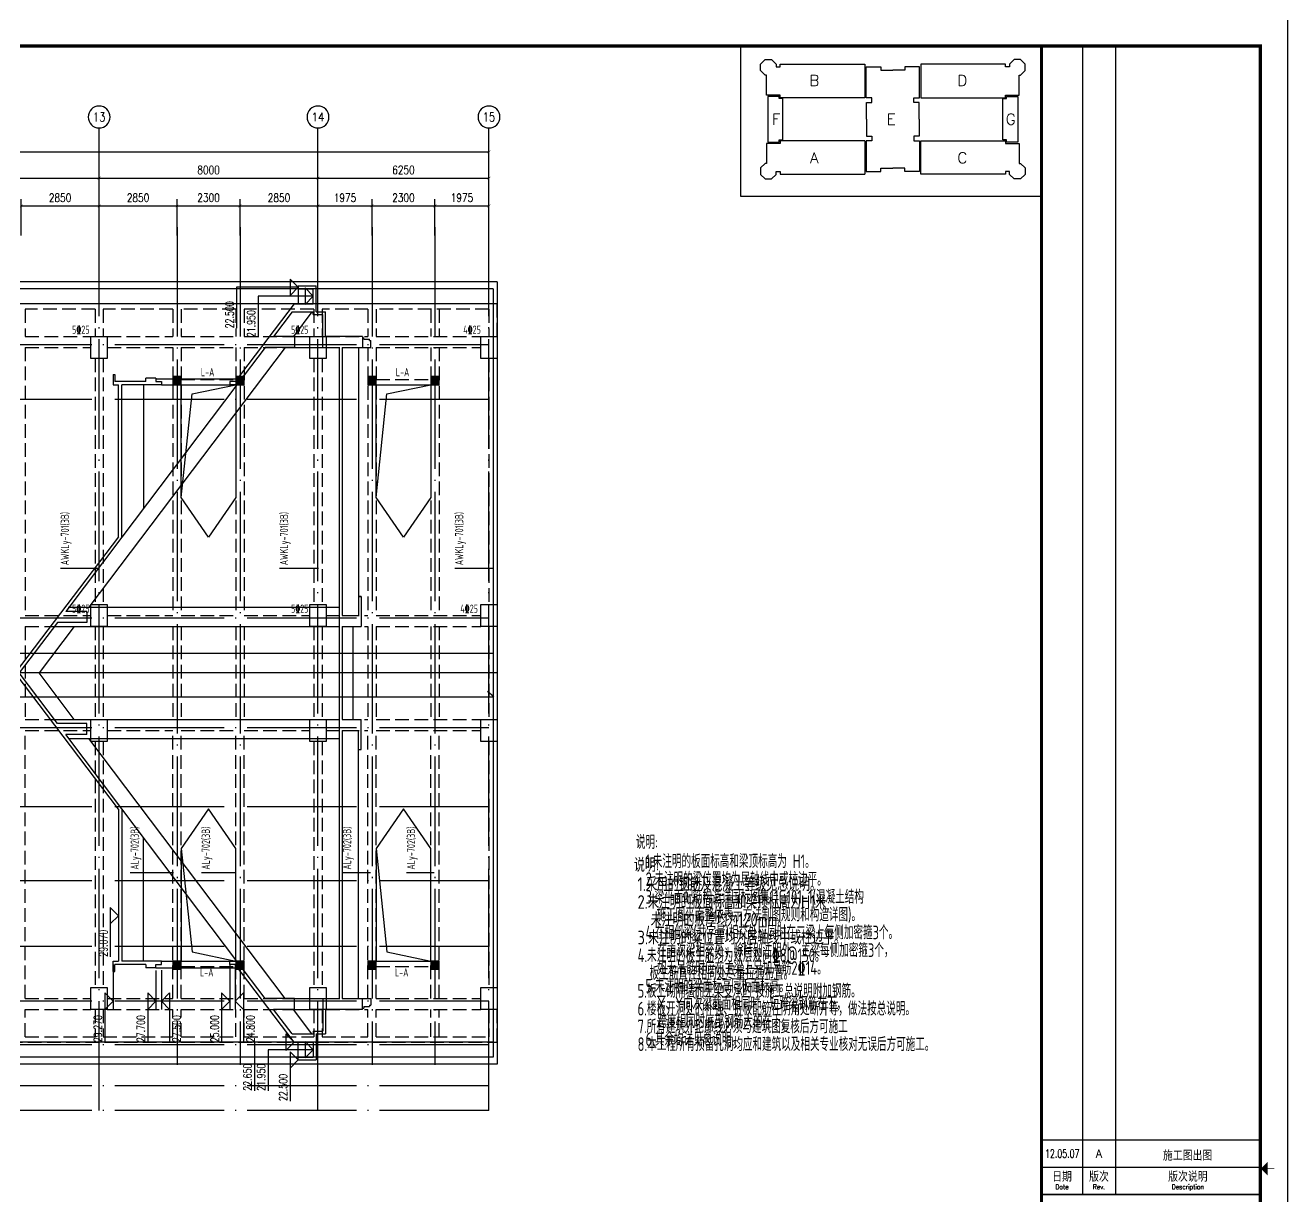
# Model space of a CAD drawing. Header units: millimetres. Extents: x 2998490 to 15040601, y 444546 to 7822218.
# Drawn here: x 14197570 to 14243717, y 7442686 to 7485518 of the extents above; entities that cross this region are included whole.
import ezdxf
from ezdxf.enums import TextEntityAlignment as Align

# ---------------------------------------------------------------- set-up
doc = ezdxf.new("R2010")
doc.units = ezdxf.units.MM
doc.header["$LTSCALE"] = 2000
doc.linetypes.add('DASH', pattern=[0.35, 0.25, -0.1])
doc.linetypes.add('DOTE', pattern=[2.42, 2, -0.2, 0.02, -0.2])
for name, color, linetype in [('3-AXIS', 3, 'Continuous'), ('3-AXIS_TEXT', 7, 'Continuous'), ('3-ban', 84, 'Continuous'), ('3-ban-rein', 1, 'Continuous'), ('3-column-DOWN', 232, 'Continuous'), ('3-dote', 43, 'DOTE'), ('3-liang-rein-X', 54, 'Continuous'), ('3-liang-R截面-X', 50, 'Continuous'), ('3-liang-R截面-Y', 70, 'Continuous'), ('3-liang-s-1', 44, 'Continuous'), ('3-liang-xu', 120, 'DASH'), ('AXIS', 3, 'Continuous'), ('AXIS_TEXT', 7, 'Continuous'), ('图框', 7, 'Continuous')]:
    doc.layers.add(name, color=color, linetype=linetype)
doc.layers.add('3-零部件', color=73, linetype='Continuous', lineweight=5)
doc.styles.add('_TCH_AXIS', font='COMPLEX', dxfattribs={"bigfont": 'GBCBIG'})
doc.styles.add('_TCH_DIM', font='SIMPLEX', dxfattribs={"bigfont": 'GBCBIG'})
doc.styles.add('COMPLEX', font='COMPLEX')
doc.styles.add('DIM_FONT', font='SIMPLEX', dxfattribs={"width": 0.8, "bigfont": 'HZTXT'})
doc.styles.add('TKZ1_tjhts.shx', font='tjromant.shx', dxfattribs={"bigfont": 'tjhts.shx'})
doc.styles.add('TKZ2_tjkts.shx', font='tjromant.shx', dxfattribs={"bigfont": 'tjkts.shx'})
doc.styles.add('TSSD_Rein', font='Tssdeng.shx', dxfattribs={"width": 0.7, "bigfont": 'hztxt.shx'})
doc.dimstyles.new('DIMN100', dxfattribs={"dimtxt": 300, "dimasz": 100, "dimexe": 250, "dimexo": 300, "dimgap": 150, "dimtad": 1, "dimdec": 0, "dimzin": 0, "dimdsep": 46, "dimtxsty": 'DIM_FONT', "dimblk": 'ARCHTICK', "dimcen": 0.09, "dimclrt": 7, "dimazin": 2, "dimtfac": 1, "dimtdec": 0, "dimtix": 1, "dimtmove": 2, "dimatfit": 3, "dimldrblk": 'ARCHTICK', "dimfxl": 0, "dimtolj": 1, "dimtzin": 0, "dimarcsym": 0})

# ---------------------------------------------------------------- blocks, each defined once
blk = doc.blocks.new('TJAD_TK_A0')
at = {"layer": '图框'}
for p, q in [((2162, -441.7), (2162, 399.3)), ((2087, 389.3), (2087, -30.7)), ((2099, 389.3), (2099, -30.7)), ((2072, -10.7), (2152, -10.7)), ((2072, -20.7), (2152, -20.7)), ((2072, -30.7), (2152, -30.7))]:
    blk.add_line(p, q, dxfattribs=at)
at = {"layer": '图框', "const_width": 1.2}
blk.add_lwpolyline([(2152, -431.7), (2152, 389.3), (998, 389.3), (998, -431.7)], close=True, dxfattribs=at)
at = {"layer": '图框'}
for points, const_width in [([(2072, 389.3), (2072, -431.7)], 1), ([(2154.61, -21.2), (2157.11, -21.2)], 0.3), ([(2072, -30.7), (2152, -30.7)], 0.6)]:
    blk.add_lwpolyline(points, dxfattribs=dict(at, const_width=const_width))
blk.add_solid([(2154.61, -23.7), (2154.61, -18.7), (2152.11, -21.2)], dxfattribs=at)
at = {"layer": '图框', "style": 'TKZ2_tjkts.shx'}
for s, p in [('日期', (2079.5, -24.16)), ('版次', (2093, -24.16)), ('版次说明', (2125.5, -24.16))]:
    blk.add_text(s, height=3.6, dxfattribs=at).set_placement(p, align=Align.MIDDLE_CENTER)
at = {"layer": '图框', "style": 'TKZ2_tjkts.shx', "width": 0.8}
for s, p in [('Date', (2079.5, -27.86)), ('Rev.', (2093, -27.86)), ('Description', (2125.5, -27.86))]:
    blk.add_text(s, height=1.8, dxfattribs=at).set_placement(p, align=Align.MIDDLE_CENTER)
blk = doc.blocks.new('_ArchTick')
at = {"color": 0, "linetype": 'ByBlock', "const_width": 0.15}
blk.add_lwpolyline([(-0.5, -0.5), (0.5, 0.5)], dxfattribs=at)
blk = doc.blocks.new('*D554')
at = {"layer": 'AXIS', "color": 0, "lineweight": -2}
for p, q in [((14192270, 7475769), (14192270, 7480177)), ((14200270, 7475769), (14200270, 7480177)), ((14192270, 7479927), (14200270, 7479927))]:
    blk.add_line(p, q, dxfattribs=at)
at = {"layer": 'Defpoints', "color": 0}
for p in [(14200270, 7479927), (14192270, 7475469), (14200270, 7475469)]:
    blk.add_point(p, dxfattribs=at)
at = {"layer": 'AXIS', "color": 0, "lineweight": -2, "xscale": 100, "yscale": 100, "zscale": 100, "rotation": 180}
blk.add_blockref('_ArchTick', (14192270, 7479927), dxfattribs=at)
at = {"layer": 'AXIS', "color": 0, "lineweight": -2, "xscale": 100, "yscale": 100, "zscale": 100}
blk.add_blockref('_ArchTick', (14200270, 7479927), dxfattribs=at)
at = {"layer": 'AXIS', "color": 7, "insert": (14196270, 7480227), "char_height": 300, "attachment_point": 5, "style": 'DIM_FONT'}
blk.add_mtext('\\A1;8000', dxfattribs=at)
blk = doc.blocks.new('*D555')
at = {"layer": 'AXIS', "color": 0, "lineweight": -2}
for p, q in [((14200270, 7475769), (14200270, 7480177)), ((14208270, 7475769), (14208270, 7480177)), ((14200270, 7479927), (14208270, 7479927))]:
    blk.add_line(p, q, dxfattribs=at)
at = {"layer": 'Defpoints', "color": 0}
for p in [(14208270, 7479927), (14200270, 7475469), (14208270, 7475469)]:
    blk.add_point(p, dxfattribs=at)
at = {"layer": 'AXIS', "color": 0, "lineweight": -2, "xscale": 100, "yscale": 100, "zscale": 100, "rotation": 180}
blk.add_blockref('_ArchTick', (14200270, 7479927), dxfattribs=at)
at = {"layer": 'AXIS', "color": 0, "lineweight": -2, "xscale": 100, "yscale": 100, "zscale": 100}
blk.add_blockref('_ArchTick', (14208270, 7479927), dxfattribs=at)
at = {"layer": 'AXIS', "color": 7, "insert": (14204270, 7480227), "char_height": 300, "attachment_point": 5, "style": 'DIM_FONT'}
blk.add_mtext('\\A1;8000', dxfattribs=at)
blk = doc.blocks.new('*D556')
at = {"layer": 'AXIS', "color": 0, "lineweight": -2}
for p, q in [((14208270, 7475769), (14208270, 7480177)), ((14214520, 7475769), (14214520, 7480177)), ((14208270, 7479927), (14214520, 7479927))]:
    blk.add_line(p, q, dxfattribs=at)
at = {"layer": 'Defpoints', "color": 0}
for p in [(14214520, 7479927), (14208270, 7475469), (14214520, 7475469)]:
    blk.add_point(p, dxfattribs=at)
at = {"layer": 'AXIS', "color": 0, "lineweight": -2, "xscale": 100, "yscale": 100, "zscale": 100, "rotation": 180}
blk.add_blockref('_ArchTick', (14208270, 7479927), dxfattribs=at)
at = {"layer": 'AXIS', "color": 0, "lineweight": -2, "xscale": 100, "yscale": 100, "zscale": 100}
blk.add_blockref('_ArchTick', (14214520, 7479927), dxfattribs=at)
at = {"layer": 'AXIS', "color": 7, "insert": (14211395, 7480227), "char_height": 300, "attachment_point": 5, "style": 'DIM_FONT'}
blk.add_mtext('\\A1;6250', dxfattribs=at)
blk = doc.blocks.new('_AXISO')
blk.add_circle((0, 0), 0.5)
at = {"layer": '3-AXIS_TEXT', "style": 'COMPLEX', "width": 1.041667}
blk.add_attdef('A', text='', height=0.56, dxfattribs=at).set_placement((-0.25, -0.28), (0.25, -0.28), align=Align.FIT)
blk = doc.blocks.new('*D557')
at = {"layer": 'AXIS', "color": 0, "lineweight": -2}
for p, q in [((14138270, 7476070), (14138270, 7481142)), ((14138270, 7480892), (14214520, 7480892)), ((14214520, 7476070), (14214520, 7481142))]:
    blk.add_line(p, q, dxfattribs=at)
at = {"layer": 'Defpoints', "color": 0}
for p in [(14214520, 7480892), (14138270, 7475770), (14214520, 7475770)]:
    blk.add_point(p, dxfattribs=at)
at = {"layer": 'AXIS', "color": 0, "lineweight": -2, "xscale": 100, "yscale": 100, "zscale": 100, "rotation": 180}
blk.add_blockref('_ArchTick', (14138270, 7480892), dxfattribs=at)
at = {"layer": 'AXIS', "color": 0, "lineweight": -2, "xscale": 100, "yscale": 100, "zscale": 100}
blk.add_blockref('_ArchTick', (14214520, 7480892), dxfattribs=at)
at = {"layer": 'AXIS', "color": 7, "insert": (14180271, 7481192), "char_height": 300, "attachment_point": 5, "style": 'DIM_FONT'}
blk.add_mtext('\\A1;76250', dxfattribs=at)
blk = doc.blocks.new('*D1213')
at = {"layer": '3-零部件', "color": 0, "lineweight": -2}
for p, q in [((14197420, 7477834), (14197420, 7479162)), ((14200270, 7477834), (14200270, 7479162)), ((14197420, 7478912), (14200270, 7478912))]:
    blk.add_line(p, q, dxfattribs=at)
at = {"layer": 'Defpoints', "color": 0}
for p in [(14200270, 7478912), (14197420, 7477534), (14200270, 7477534)]:
    blk.add_point(p, dxfattribs=at)
at = {"layer": '3-零部件', "color": 0, "lineweight": -2, "xscale": 100, "yscale": 100, "zscale": 100, "rotation": 180}
blk.add_blockref('_ArchTick', (14197420, 7478912), dxfattribs=at)
at = {"layer": '3-零部件', "color": 0, "lineweight": -2, "xscale": 100, "yscale": 100, "zscale": 100}
blk.add_blockref('_ArchTick', (14200270, 7478912), dxfattribs=at)
at = {"layer": '3-零部件', "color": 7, "insert": (14198845, 7479212), "char_height": 300, "attachment_point": 5, "style": 'DIM_FONT'}
blk.add_mtext('\\A1;2850', dxfattribs=at)
blk = doc.blocks.new('*D1214')
at = {"layer": '3-零部件', "color": 0, "lineweight": -2}
for p, q in [((14200270, 7477834), (14200270, 7479162)), ((14203120, 7477834), (14203120, 7479162)), ((14200270, 7478912), (14203120, 7478912))]:
    blk.add_line(p, q, dxfattribs=at)
at = {"layer": 'Defpoints', "color": 0}
for p in [(14203120, 7478912), (14200270, 7477534), (14203120, 7477534)]:
    blk.add_point(p, dxfattribs=at)
at = {"layer": '3-零部件', "color": 0, "lineweight": -2, "xscale": 100, "yscale": 100, "zscale": 100, "rotation": 180}
blk.add_blockref('_ArchTick', (14200270, 7478912), dxfattribs=at)
at = {"layer": '3-零部件', "color": 0, "lineweight": -2, "xscale": 100, "yscale": 100, "zscale": 100}
blk.add_blockref('_ArchTick', (14203120, 7478912), dxfattribs=at)
at = {"layer": '3-零部件', "color": 7, "insert": (14201695, 7479212), "char_height": 300, "attachment_point": 5, "style": 'DIM_FONT'}
blk.add_mtext('\\A1;2850', dxfattribs=at)
blk = doc.blocks.new('*D1215')
at = {"layer": '3-零部件', "color": 0, "lineweight": -2}
for p, q in [((14203120, 7477834), (14203120, 7479162)), ((14205420, 7477834), (14205420, 7479162)), ((14203120, 7478912), (14205420, 7478912))]:
    blk.add_line(p, q, dxfattribs=at)
at = {"layer": 'Defpoints', "color": 0}
for p in [(14205420, 7478912), (14203120, 7477534), (14205420, 7477534)]:
    blk.add_point(p, dxfattribs=at)
at = {"layer": '3-零部件', "color": 0, "lineweight": -2, "xscale": 100, "yscale": 100, "zscale": 100, "rotation": 180}
blk.add_blockref('_ArchTick', (14203120, 7478912), dxfattribs=at)
at = {"layer": '3-零部件', "color": 0, "lineweight": -2, "xscale": 100, "yscale": 100, "zscale": 100}
blk.add_blockref('_ArchTick', (14205420, 7478912), dxfattribs=at)
at = {"layer": '3-零部件', "color": 7, "insert": (14204270, 7479212), "char_height": 300, "attachment_point": 5, "style": 'DIM_FONT'}
blk.add_mtext('\\A1;2300', dxfattribs=at)
blk = doc.blocks.new('*D1216')
at = {"layer": '3-零部件', "color": 0, "lineweight": -2}
for p, q in [((14205420, 7477834), (14205420, 7479162)), ((14208270, 7477834), (14208270, 7479162)), ((14205420, 7478912), (14208270, 7478912))]:
    blk.add_line(p, q, dxfattribs=at)
at = {"layer": 'Defpoints', "color": 0}
for p in [(14208270, 7478912), (14205420, 7477534), (14208270, 7477534)]:
    blk.add_point(p, dxfattribs=at)
at = {"layer": '3-零部件', "color": 0, "lineweight": -2, "xscale": 100, "yscale": 100, "zscale": 100, "rotation": 180}
blk.add_blockref('_ArchTick', (14205420, 7478912), dxfattribs=at)
at = {"layer": '3-零部件', "color": 0, "lineweight": -2, "xscale": 100, "yscale": 100, "zscale": 100}
blk.add_blockref('_ArchTick', (14208270, 7478912), dxfattribs=at)
at = {"layer": '3-零部件', "color": 7, "insert": (14206845, 7479212), "char_height": 300, "attachment_point": 5, "style": 'DIM_FONT'}
blk.add_mtext('\\A1;2850', dxfattribs=at)
blk = doc.blocks.new('*D1217')
at = {"layer": '3-零部件', "color": 0, "lineweight": -2}
for p, q in [((14208270, 7477834), (14208270, 7479162)), ((14210245, 7477834), (14210245, 7479162)), ((14208270, 7478912), (14210245, 7478912))]:
    blk.add_line(p, q, dxfattribs=at)
at = {"layer": 'Defpoints', "color": 0}
for p in [(14210245, 7478912), (14208270, 7477534), (14210245, 7477534)]:
    blk.add_point(p, dxfattribs=at)
at = {"layer": '3-零部件', "color": 0, "lineweight": -2, "xscale": 100, "yscale": 100, "zscale": 100, "rotation": 180}
blk.add_blockref('_ArchTick', (14208270, 7478912), dxfattribs=at)
at = {"layer": '3-零部件', "color": 0, "lineweight": -2, "xscale": 100, "yscale": 100, "zscale": 100}
blk.add_blockref('_ArchTick', (14210245, 7478912), dxfattribs=at)
at = {"layer": '3-零部件', "color": 7, "insert": (14209258, 7479212), "char_height": 300, "attachment_point": 5, "style": 'DIM_FONT'}
blk.add_mtext('\\A1;1975', dxfattribs=at)
blk = doc.blocks.new('*D1218')
at = {"layer": '3-零部件', "color": 0, "lineweight": -2}
for p, q in [((14210245, 7477834), (14210245, 7479162)), ((14212545, 7477834), (14212545, 7479162)), ((14210245, 7478912), (14212545, 7478912))]:
    blk.add_line(p, q, dxfattribs=at)
at = {"layer": 'Defpoints', "color": 0}
for p in [(14212545, 7478912), (14210245, 7477534), (14212545, 7477534)]:
    blk.add_point(p, dxfattribs=at)
at = {"layer": '3-零部件', "color": 0, "lineweight": -2, "xscale": 100, "yscale": 100, "zscale": 100, "rotation": 180}
blk.add_blockref('_ArchTick', (14210245, 7478912), dxfattribs=at)
at = {"layer": '3-零部件', "color": 0, "lineweight": -2, "xscale": 100, "yscale": 100, "zscale": 100}
blk.add_blockref('_ArchTick', (14212545, 7478912), dxfattribs=at)
at = {"layer": '3-零部件', "color": 7, "insert": (14211395, 7479212), "char_height": 300, "attachment_point": 5, "style": 'DIM_FONT'}
blk.add_mtext('\\A1;2300', dxfattribs=at)
blk = doc.blocks.new('*D1219')
at = {"layer": '3-零部件', "color": 0, "lineweight": -2}
for p, q in [((14212545, 7477834), (14212545, 7479162)), ((14214520, 7477834), (14214520, 7479162)), ((14212545, 7478912), (14214520, 7478912))]:
    blk.add_line(p, q, dxfattribs=at)
at = {"layer": 'Defpoints', "color": 0}
for p in [(14214520, 7478912), (14212545, 7477534), (14214520, 7477534)]:
    blk.add_point(p, dxfattribs=at)
at = {"layer": '3-零部件', "color": 0, "lineweight": -2, "xscale": 100, "yscale": 100, "zscale": 100, "rotation": 180}
blk.add_blockref('_ArchTick', (14212545, 7478912), dxfattribs=at)
at = {"layer": '3-零部件', "color": 0, "lineweight": -2, "xscale": 100, "yscale": 100, "zscale": 100}
blk.add_blockref('_ArchTick', (14214520, 7478912), dxfattribs=at)
at = {"layer": '3-零部件', "color": 7, "insert": (14213533, 7479212), "char_height": 300, "attachment_point": 5, "style": 'DIM_FONT'}
blk.add_mtext('\\A1;1975', dxfattribs=at)
blk = doc.blocks.new('wp')
at = {"layer": '3-ban', "color": 2}
for p, q in [((14067661, 7456362), (14072636, 7460141)), ((14077611, 7456362), (14072636, 7460141)), ((14070786, 7458593), (14072636, 7459990)), ((14074486, 7458593), (14072636, 7459990)), ((14067674, 7456242), (14070386, 7458290)), ((14070386, 7457515), (14070386, 7458290)), ((14070786, 7457515), (14070786, 7458593)), ((14074486, 7457515), (14074486, 7458593)), ((14074886, 7457515), (14074886, 7458290)), ((14077597, 7456242), (14074886, 7458290)), ((14070386, 7457515), (14070786, 7457515)), ((14074886, 7457515), (14074486, 7457515)), ((14061722, 7456562), (14061722, 7456499)), ((14061722, 7456562), (14062102, 7456562)), ((14061722, 7456499), (14061982, 7456499)), ((14061982, 7455366), (14061982, 7456499)), ((14062102, 7456562), (14062102, 7456362)), ((14083169, 7456562), (14083169, 7456362)), ((14083549, 7456562), (14083169, 7456562)), ((14083549, 7456499), (14083289, 7456499)), ((14083289, 7455366), (14083289, 7456499)), ((14083549, 7456562), (14083549, 7456499)), ((14067661, 7456362), (14062102, 7456362)), ((14062102, 7454791), (14062102, 7456242)), ((14067674, 7456242), (14062102, 7456242)), ((14077597, 7456242), (14083169, 7456242)), ((14077611, 7456362), (14083169, 7456362)), ((14083169, 7454791), (14083169, 7456242)), ((14061982, 7455366), (14061852, 7455366)), ((14061852, 7454991), (14061852, 7455366)), ((14083289, 7455366), (14083419, 7455366)), ((14083419, 7454991), (14083419, 7455366)), ((14061852, 7454991), (14061982, 7454991)), ((14061982, 7454991), (14061982, 7454791)), ((14061982, 7454791), (14062102, 7454791)), ((14083289, 7454791), (14083169, 7454791)), ((14083289, 7454991), (14083289, 7454791)), ((14083419, 7454991), (14083289, 7454991)), ((14061982, 7452091), (14061982, 7452291)), ((14061982, 7452291), (14062102, 7452291)), ((14062102, 7452032), (14062102, 7452291)), ((14083169, 7452032), (14083169, 7452291)), ((14083289, 7452291), (14083169, 7452291)), ((14083289, 7452091), (14083289, 7452291)), ((14059136, 7449941), (14061982, 7452091)), ((14060736, 7450999), (14062102, 7452032)), ((14084536, 7450999), (14083169, 7452032)), ((14086136, 7449941), (14083289, 7452091)), ((14060736, 7449922), (14060736, 7450999)), ((14084536, 7449922), (14084536, 7450999)), ((14084536, 7449922), (14084536, 7450999)), ((14059436, 7450017), (14060336, 7450697)), ((14060336, 7449922), (14060336, 7450697)), ((14084936, 7449922), (14084936, 7450697)), ((14085836, 7450017), (14084936, 7450697)), ((14059136, 7449941), (14059136, 7449241)), ((14059436, 7450017), (14059436, 7449241)), ((14085836, 7450017), (14085836, 7449241)), ((14086136, 7449941), (14086136, 7449241)), ((14058486, 7449791), (14058486, 7449141)), ((14058486, 7449791), (14058586, 7449791)), ((14058586, 7449791), (14058586, 7449241)), ((14060336, 7449922), (14060736, 7449922)), ((14084936, 7449922), (14084536, 7449922)), ((14086686, 7449791), (14086686, 7449241)), ((14086786, 7449791), (14086686, 7449791)), ((14086786, 7449791), (14086786, 7449141)), ((14059436, 7449141), (14058486, 7449141)), ((14059136, 7449241), (14058586, 7449241)), ((14059536, 7449241), (14059436, 7449241)), ((14059436, 7449141), (14059436, 7448791)), ((14059536, 7449241), (14059536, 7448891)), ((14085736, 7449241), (14085836, 7449241)), ((14085736, 7449241), (14085736, 7448891)), ((14085836, 7449141), (14086786, 7449141)), ((14085836, 7449141), (14085836, 7448791)), ((14086136, 7449241), (14086686, 7449241)), ((14060336, 7448791), (14059436, 7448791)), ((14060736, 7448891), (14059536, 7448891)), ((14060336, 7447441), (14060336, 7448791)), ((14060736, 7448891), (14060736, 7448291)), ((14084536, 7448891), (14085736, 7448891)), ((14084536, 7448891), (14084536, 7448291)), ((14084936, 7447441), (14084936, 7448791)), ((14084936, 7448791), (14085836, 7448791)), ((14076986, 7448291), (14060736, 7448291)), ((14060736, 7448191), (14060736, 7447141)), ((14070536, 7448191), (14060736, 7448191)), ((14070536, 7448191), (14070536, 7447591)), ((14070936, 7448191), (14070936, 7447491)), ((14074336, 7448191), (14070936, 7448191)), ((14074336, 7448191), (14074336, 7447491)), ((14084536, 7448191), (14074736, 7448191)), ((14074736, 7448191), (14074736, 7447591)), ((14084536, 7448291), (14076986, 7448291)), ((14084536, 7448191), (14084536, 7447141)), ((14060336, 7447441), (14060386, 7447441)), ((14060386, 7447441), (14060386, 7447391)), ((14060436, 7447391), (14060386, 7447391)), ((14060436, 7447391), (14060436, 7447191)), ((14060486, 7447191), (14060436, 7447191)), ((14060486, 7447191), (14060486, 7447141)), ((14069836, 7447591), (14070536, 7447591)), ((14069836, 7447591), (14069836, 7447491)), ((14069836, 7447591), (14069836, 7447491)), ((14069836, 7447491), (14070936, 7447491)), ((14075436, 7447491), (14074336, 7447491)), ((14075436, 7447591), (14074736, 7447591)), ((14075436, 7447591), (14075436, 7447491)), ((14075436, 7447491), (14075436, 7447591)), ((14084786, 7447191), (14084836, 7447191)), ((14084786, 7447191), (14084786, 7447141)), ((14084836, 7447391), (14084886, 7447391)), ((14084836, 7447391), (14084836, 7447191)), ((14084886, 7447441), (14084886, 7447391)), ((14084936, 7447441), (14084886, 7447441)), ((14060736, 7447141), (14060486, 7447141)), ((14084536, 7447141), (14084786, 7447141))]:
    blk.add_line(p, q, dxfattribs=at)
at = {"layer": '3-ban'}
for p, q in [((14071214, 7460441), (14069414, 7460441)), ((14070914, 7460141), (14070614, 7460441)), ((14072636, 7460141), (14070614, 7460141)), ((14070914, 7460141), (14071214, 7460441)), ((14070936, 7457979), (14072636, 7459263)), ((14074336, 7457979), (14072636, 7459263)), ((14074336, 7458731), (14074336, 7448291)), ((14070936, 7458706), (14070936, 7448291)), ((14070236, 7458177), (14070236, 7448291)), ((14075036, 7458202), (14075036, 7448291)), ((14060736, 7450272), (14070236, 7457450)), ((14084536, 7450272), (14075036, 7457450)), ((14060936, 7456862), (14059136, 7456862)), ((14060636, 7456562), (14060336, 7456862)), ((14060636, 7456562), (14060936, 7456862)), ((14061982, 7456562), (14060336, 7456562)), ((14064059, 7456662), (14062259, 7456662)), ((14063759, 7456362), (14063459, 7456662)), ((14063759, 7456362), (14064059, 7456662)), ((14062102, 7452032), (14067674, 7456242)), ((14065106, 7456362), (14063459, 7456362)), ((14083169, 7452032), (14077597, 7456242)), ((14060936, 7455291), (14059136, 7455291)), ((14060636, 7454991), (14060336, 7455291)), ((14060636, 7454991), (14060936, 7455291)), ((14062102, 7455444), (14066619, 7455444)), ((14083169, 7455444), (14078653, 7455444)), ((14061752, 7454991), (14060336, 7454991)), ((14060636, 7454791), (14060336, 7454491)), ((14061768, 7454791), (14060336, 7454791)), ((14060636, 7454791), (14060936, 7454491)), ((14061852, 7454991), (14061852, 7451993)), ((14062102, 7454791), (14062102, 7452291)), ((14083169, 7454791), (14083169, 7452291)), ((14083389, 7454991), (14083389, 7452016)), ((14060936, 7454491), (14059136, 7454491)), ((14060936, 7452591), (14059136, 7452591)), ((14060636, 7452291), (14060336, 7452591)), ((14061982, 7452291), (14060336, 7452291)), ((14060636, 7452291), (14060936, 7452591)), ((14060936, 7451791), (14059136, 7451791)), ((14060636, 7452091), (14060336, 7451791)), ((14061982, 7452091), (14060336, 7452091)), ((14060636, 7452091), (14060936, 7451791)), ((14086736, 7452045), (14085236, 7452045)), ((14086736, 7449791), (14086736, 7452045)), ((14059136, 7451389), (14057361, 7451389)), ((14059136, 7449941), (14059136, 7451389)), ((14058861, 7450895), (14057361, 7450895)), ((14058861, 7449241), (14058861, 7450895)), ((14086411, 7451256), (14084911, 7451256)), ((14086411, 7449241), (14086411, 7451256)), ((14058786, 7450091), (14056986, 7450091)), ((14058486, 7449791), (14058186, 7450091)), ((14058486, 7449791), (14058786, 7450091)), ((14059136, 7449941), (14058836, 7450241)), ((14059436, 7450241), (14058836, 7450241)), ((14059136, 7449941), (14059436, 7450241)), ((14059436, 7449290), (14060336, 7449970)), ((14085836, 7449290), (14084936, 7449970)), ((14086736, 7449791), (14086436, 7450091)), ((14087036, 7450091), (14086436, 7450091)), ((14086736, 7449791), (14087036, 7450091)), ((14058861, 7449241), (14058561, 7449541)), ((14059161, 7449541), (14058561, 7449541)), ((14058586, 7449791), (14059136, 7449791)), ((14058861, 7449241), (14059161, 7449541)), ((14060336, 7449922), (14060336, 7448891)), ((14060736, 7449922), (14060736, 7448891)), ((14084536, 7449922), (14084536, 7448891)), ((14084936, 7449922), (14084936, 7448891)), ((14086411, 7449241), (14086111, 7449541)), ((14086711, 7449541), (14086111, 7449541)), ((14086686, 7449791), (14086136, 7449791)), ((14086686, 7449791), (14086136, 7449791)), ((14086411, 7449241), (14086711, 7449541)), ((14074336, 7447791), (14070936, 7447791)), ((14060386, 7447441), (14060736, 7447441)), ((14060736, 7447591), (14069836, 7447591)), ((14084536, 7447591), (14075436, 7447591)), ((14084886, 7447441), (14084536, 7447441))]:
    blk.add_line(p, q, dxfattribs=at)
at = {"layer": '3-ban', "style": '_TCH_DIM', "width": 0.705882}
for s, p in [('32.850', (14069414, 7460546)), ('29.270', (14059136, 7456967)), ('29.070', (14062259, 7456767)), ('27.700', (14059136, 7455396)), ('27.500', (14059136, 7454089)), ('25.000', (14059136, 7452696)), ('22.500', (14085236, 7452150)), ('22.650', (14057361, 7451494)), ('24.800', (14059136, 7451389)), ('21.950', (14084911, 7451361)), ('21.950', (14057361, 7451000)), ('22.500', (14056986, 7450196))]:
    blk.add_text(s, height=297.5, dxfattribs=at).set_placement(p)

msp = doc.modelspace()

# ---------------------------------------------------------------- hatches: boundary and pattern name
at = {"layer": '3-ban'}
for points in [[(14202970.3, 7472370.4), (14203270.3, 7472370.4), (14203270.3, 7472670.4), (14202970.3, 7472670.4)], [(14205270.3, 7472370.4), (14205570.3, 7472370.4), (14205570.3, 7472670.4), (14205270.3, 7472670.4)], [(14210095.3, 7472370.4), (14210395.3, 7472370.4), (14210395.3, 7472670.4), (14210095.3, 7472670.4)], [(14212395.3, 7472370.4), (14212695.3, 7472370.4), (14212695.3, 7472670.4), (14212395.3, 7472670.4)], [(14202970.3, 7451003), (14203270.3, 7451003), (14203270.3, 7451303), (14202970.3, 7451303)], [(14205270.3, 7451003), (14205570.3, 7451003), (14205570.3, 7451303), (14205270.3, 7451303)], [(14210095.3, 7451003), (14210395.3, 7451003), (14210395.3, 7451303), (14210095.3, 7451303)], [(14212395.3, 7451003), (14212695.3, 7451003), (14212695.3, 7451303), (14212395.3, 7451303)]]:
    msp.add_hatch(color=8, dxfattribs=at).paths.add_polyline_path(points)

# ---------------------------------------------------------------- linework, layer by layer
at = {"layer": '3-AXIS', "color": 15, "linetype": 'DOTE'}
for p, q in [((14200270.3, 7445836.7), (14200270.3, 7475768.9)), ((14208270.3, 7445836.7), (14208270.3, 7475768.9)), ((14214520.3, 7445836.7), (14214520.3, 7475768.9)), ((14214520.3, 7473836.7), (14134833, 7473836.7)), ((14214520.3, 7471836.7), (14134833, 7471836.7)), ((14214520.3, 7463836.7), (14134833, 7463836.7)), ((14214520.3, 7459836.7), (14134833, 7459836.7)), ((14214520.3, 7456936.7), (14134833, 7456936.7)), ((14214520.3, 7454236.7), (14134833, 7454236.7)), ((14214520.3, 7451836.7), (14134833, 7451836.7)), ((14214520.3, 7449836.7), (14134833, 7449836.7)), ((14214520.3, 7448236.7), (14134833, 7448236.7)), ((14214520.3, 7446736.7), (14134833, 7446736.7)), ((14214520.3, 7445836.7), (14134833, 7445836.7))]:
    msp.add_line(p, q, dxfattribs=at)
at = {"layer": '3-ban'}
for points in [[(14202970.3, 7472370.4), (14203270.3, 7472370.4), (14203270.3, 7472670.4), (14202970.3, 7472670.4)], [(14205270.3, 7472370.4), (14205570.3, 7472370.4), (14205570.3, 7472670.4), (14205270.3, 7472670.4)], [(14210095.3, 7472370.4), (14210395.3, 7472370.4), (14210395.3, 7472670.4), (14210095.3, 7472670.4)], [(14212395.3, 7472370.4), (14212695.3, 7472370.4), (14212695.3, 7472670.4), (14212395.3, 7472670.4)], [(14202970.3, 7451003), (14203270.3, 7451003), (14203270.3, 7451303), (14202970.3, 7451303)], [(14205270.3, 7451003), (14205570.3, 7451003), (14205570.3, 7451303), (14205270.3, 7451303)], [(14210095.3, 7451003), (14210395.3, 7451003), (14210395.3, 7451303), (14210095.3, 7451303)], [(14212395.3, 7451003), (14212695.3, 7451003), (14212695.3, 7451303), (14212395.3, 7451303)]]:
    msp.add_lwpolyline(points, close=True, dxfattribs=at)
at = {"layer": '3-ban-rein', "elevation": 5065}
for points in [[(14150144.5, 7462217.8), (14150144.5, 7462555.7), (14214667.6, 7462555.7), (14214667.6, 7462209.7)], [(14150381.3, 7461154.8), (14150107.7, 7460961.4), (14214698.5, 7460961.4), (14214469.1, 7461164.5)]]:
    msp.add_lwpolyline(points, dxfattribs=at)
at = {"layer": '3-column-DOWN'}
for points in [[(14199970.3, 7474136.7), (14200570.3, 7474136.7), (14200570.3, 7473336.7), (14199970.3, 7473336.7)], [(14199970.3, 7474136.7), (14200570.3, 7474136.7), (14200570.3, 7473336.7), (14199970.3, 7473336.7)], [(14207970.3, 7474136.7), (14208570.3, 7474136.7), (14208570.3, 7473336.7), (14207970.3, 7473336.7)], [(14207970.3, 7474136.7), (14208570.3, 7474136.7), (14208570.3, 7473336.7), (14207970.3, 7473336.7)], [(14214220.3, 7474136.7), (14214820.3, 7474136.7), (14214820.3, 7473336.7), (14214220.3, 7473336.7)], [(14214220.3, 7474136.7), (14214820.3, 7474136.7), (14214820.3, 7473336.7), (14214220.3, 7473336.7)], [(14199970.3, 7464336.7), (14200570.3, 7464336.7), (14200570.3, 7463536.7), (14199970.3, 7463536.7)], [(14199970.3, 7464336.7), (14200570.3, 7464336.7), (14200570.3, 7463536.7), (14199970.3, 7463536.7)], [(14207970.3, 7464336.7), (14208570.3, 7464336.7), (14208570.3, 7463536.7), (14207970.3, 7463536.7)], [(14207970.3, 7464336.7), (14208570.3, 7464336.7), (14208570.3, 7463536.7), (14207970.3, 7463536.7)], [(14214220.3, 7464336.7), (14214820.3, 7464336.7), (14214820.3, 7463536.7), (14214220.3, 7463536.7)], [(14214220.3, 7464336.7), (14214820.3, 7464336.7), (14214820.3, 7463536.7), (14214220.3, 7463536.7)], [(14199970.3, 7460136.7), (14200570.3, 7460136.7), (14200570.3, 7459336.7), (14199970.3, 7459336.7)], [(14199970.3, 7460136.7), (14200570.3, 7460136.7), (14200570.3, 7459336.7), (14199970.3, 7459336.7)], [(14207970.3, 7460136.7), (14208570.3, 7460136.7), (14208570.3, 7459336.7), (14207970.3, 7459336.7)], [(14207970.3, 7460136.7), (14208570.3, 7460136.7), (14208570.3, 7459336.7), (14207970.3, 7459336.7)], [(14214220.3, 7460136.7), (14214820.3, 7460136.7), (14214820.3, 7459336.7), (14214220.3, 7459336.7)], [(14214220.3, 7460136.7), (14214820.3, 7460136.7), (14214820.3, 7459336.7), (14214220.3, 7459336.7)], [(14199970.3, 7450336.7), (14200570.3, 7450336.7), (14200570.3, 7449536.7), (14199970.3, 7449536.7)], [(14199970.3, 7450336.7), (14200570.3, 7450336.7), (14200570.3, 7449536.7), (14199970.3, 7449536.7)], [(14207970.3, 7450336.7), (14208570.3, 7450336.7), (14208570.3, 7449536.7), (14207970.3, 7449536.7)], [(14207970.3, 7450336.7), (14208570.3, 7450336.7), (14208570.3, 7449536.7), (14207970.3, 7449536.7)], [(14214220.3, 7450336.7), (14214820.3, 7450336.7), (14214820.3, 7449536.7), (14214220.3, 7449536.7)], [(14214220.3, 7450336.7), (14214820.3, 7450336.7), (14214820.3, 7449536.7), (14214220.3, 7449536.7)]]:
    msp.add_lwpolyline(points, close=True, dxfattribs=at)
at = {"layer": '3-dote'}
for p, q in [((14203120.3, 7478138.7), (14203120.3, 7447511.5)), ((14205420.3, 7478138.7), (14205420.3, 7447511.5)), ((14210245.3, 7478138.7), (14210245.3, 7447511.5)), ((14212545.3, 7478138.7), (14212545.3, 7447511.5))]:
    msp.add_line(p, q, dxfattribs=at)
at = {"layer": '3-liang-R截面-Y'}
for p, q in [((14198859.6, 7465670.5), (14200284.7, 7465670.5)), ((14206867.2, 7465670.5), (14208292.3, 7465670.5)), ((14213270.4, 7465670.5), (14214695.4, 7465670.5)), ((14201409.8, 7454542.3), (14202984.8, 7454542.3)), ((14204009.8, 7454542.3), (14205284.8, 7454542.3)), ((14209174.6, 7454542.3), (14210183.8, 7454542.3)), ((14211508.5, 7454542.3), (14212517.7, 7454542.3))]:
    msp.add_line(p, q, dxfattribs=at)
at = {"layer": '3-liang-s-1'}
for p, q in [((14214820.3, 7476136.7), (14150070.3, 7476136.7)), ((14214670.3, 7475886.7), (14150220.3, 7475886.7)), ((14214670.3, 7475886.7), (14214670.3, 7447786.7)), ((14214820.3, 7476136.7), (14214820.3, 7447536.7)), ((14214670.3, 7475336.7), (14150770.3, 7475336.7)), ((14214820.3, 7461836.7), (14159770.3, 7461836.7)), ((14214670.3, 7448336.7), (14150770.3, 7448336.7)), ((14214670.3, 7447786.7), (14150220.3, 7447786.7)), ((14214820.3, 7447536.7), (14149970.3, 7447536.7))]:
    msp.add_line(p, q, dxfattribs=at)
at = {"layer": '3-liang-s-1', "ltscale": 3}
for points in [[(14204270.3, 7466798.2), (14203270.3, 7468249.4), (14203270.3, 7472370.4), (14205270.3, 7472370.4), (14205270.3, 7468249.4)], [(14211395.3, 7466798.2), (14210395.3, 7468249.4), (14210395.3, 7472370.4), (14212395.3, 7472370.4), (14212395.3, 7468249.4)], [(14204270.3, 7456875.2), (14203270.3, 7455423.9), (14203270.3, 7451303), (14205270.3, 7451303), (14205270.3, 7455423.9)], [(14211395.3, 7456875.2), (14210395.3, 7455423.9), (14210395.3, 7451303), (14212395.3, 7451303), (14212395.3, 7455423.9)]]:
    msp.add_lwpolyline(points, close=True, dxfattribs=at)
at = {"layer": '3-liang-s-1'}
for points in [[(14203270.3, 7468249.4), (14203666.7, 7472036.4), (14205270.3, 7472370.4)], [(14210395.3, 7468249.4), (14210791.7, 7472036.4), (14212395.3, 7472370.4)], [(14203270.3, 7455423.9), (14203666.7, 7451637), (14205270.3, 7451303)], [(14210395.3, 7455423.9), (14210791.7, 7451637), (14212395.3, 7451303)]]:
    msp.add_lwpolyline(points, dxfattribs=at)
at = {"layer": '3-liang-xu'}
for p, q in [((14214820.3, 7475336.7), (14150770.3, 7475336.7)), ((14214820.3, 7474136.7), (14214820.3, 7475336.7)), ((14197570.3, 7475136.7), (14197570.3, 7474136.7)), ((14200120.3, 7475136.7), (14197570.3, 7475136.7)), ((14200120.3, 7475136.7), (14200120.3, 7474136.7)), ((14200420.3, 7475136.7), (14200420.3, 7474136.7)), ((14202970.3, 7475136.7), (14200420.3, 7475136.7)), ((14202970.3, 7475136.7), (14202970.3, 7474136.7)), ((14203270.3, 7475136.7), (14203270.3, 7474136.7)), ((14205270.3, 7475136.7), (14203270.3, 7475136.7)), ((14205270.3, 7475136.7), (14205270.3, 7474136.7)), ((14205570.3, 7475136.7), (14205570.3, 7474136.7)), ((14208120.3, 7475136.7), (14205570.3, 7475136.7)), ((14208120.3, 7475136.7), (14208120.3, 7474136.7)), ((14208420.3, 7475136.7), (14208420.3, 7474136.7)), ((14210095.3, 7475136.7), (14208420.3, 7475136.7)), ((14210095.3, 7475136.7), (14210095.3, 7474136.7)), ((14210395.3, 7475136.7), (14210395.3, 7474136.7)), ((14214520.3, 7475136.7), (14210395.3, 7475136.7)), ((14212395.3, 7475136.7), (14212395.3, 7474136.7)), ((14212695.3, 7475136.7), (14212695.3, 7474136.7)), ((14214520.3, 7475136.7), (14214520.3, 7474136.7)), ((14197570.3, 7474136.7), (14199970.3, 7474136.7)), ((14200570.3, 7474136.7), (14202970.3, 7474136.7)), ((14203270.3, 7474136.7), (14205270.3, 7474136.7)), ((14205570.3, 7474136.7), (14207970.3, 7474136.7)), ((14208570.3, 7474136.7), (14210095.3, 7474136.7)), ((14210395.3, 7474136.7), (14214220.3, 7474136.7)), ((14197570.3, 7473736.7), (14199970.3, 7473736.7)), ((14197570.3, 7473736.7), (14197570.3, 7463936.7)), ((14200570.3, 7473736.7), (14202970.3, 7473736.7)), ((14202970.3, 7473736.7), (14202970.3, 7463936.7)), ((14203270.3, 7473736.7), (14205270.3, 7473736.7)), ((14203270.3, 7473736.7), (14203270.3, 7463936.7)), ((14205270.3, 7473736.7), (14205270.3, 7463936.7)), ((14205570.3, 7473736.7), (14207970.3, 7473736.7)), ((14205570.3, 7473736.7), (14205570.3, 7463936.7)), ((14208570.3, 7473736.7), (14210095.3, 7473736.7)), ((14210095.3, 7473736.7), (14210095.3, 7463936.7)), ((14210395.3, 7473736.7), (14214220.3, 7473736.7)), ((14210395.3, 7473736.7), (14210395.3, 7463936.7)), ((14212395.3, 7473736.7), (14212395.3, 7463936.7)), ((14212695.3, 7473736.7), (14212695.3, 7463936.7)), ((14200120.3, 7473336.7), (14200120.3, 7464336.7)), ((14200420.3, 7473336.7), (14200420.3, 7464336.7)), ((14208120.3, 7473336.7), (14208120.3, 7464336.7)), ((14208420.3, 7473336.7), (14208420.3, 7464336.7)), ((14214520.3, 7473336.7), (14214520.3, 7464336.7)), ((14214820.3, 7473336.7), (14214820.3, 7464336.7)), ((14203270.3, 7472570.4), (14205270.3, 7472570.4)), ((14210395.3, 7472570.4), (14212395.3, 7472570.4)), ((14203270.3, 7472370.4), (14205270.3, 7472370.4)), ((14210395.3, 7472370.4), (14212395.3, 7472370.4)), ((14197570.3, 7463936.7), (14199970.3, 7463936.7)), ((14200570.3, 7463936.7), (14202970.3, 7463936.7)), ((14203270.3, 7463936.7), (14205270.3, 7463936.7)), ((14205570.3, 7463936.7), (14207970.3, 7463936.7)), ((14208570.3, 7463936.7), (14210095.3, 7463936.7)), ((14210395.3, 7463936.7), (14214220.3, 7463936.7)), ((14197570.3, 7463536.7), (14197570.3, 7460136.7)), ((14197570.3, 7463536.7), (14199970.3, 7463536.7)), ((14200120.3, 7463536.7), (14200120.3, 7460136.7)), ((14200420.3, 7463536.7), (14200420.3, 7460136.7)), ((14200570.3, 7463536.7), (14202970.3, 7463536.7)), ((14202970.3, 7463536.7), (14202970.3, 7460136.7)), ((14203270.3, 7463536.7), (14203270.3, 7460136.7)), ((14203270.3, 7463536.7), (14205270.3, 7463536.7)), ((14205270.3, 7463536.7), (14205270.3, 7460136.7)), ((14205570.3, 7463536.7), (14207970.3, 7463536.7)), ((14205570.3, 7463536.7), (14205570.3, 7460136.7)), ((14208120.3, 7463536.7), (14208120.3, 7460136.7)), ((14208420.3, 7463536.7), (14208420.3, 7460136.7)), ((14208570.3, 7463536.7), (14210095.3, 7463536.7)), ((14210095.3, 7463536.7), (14210095.3, 7460136.7)), ((14210395.3, 7463536.7), (14214220.3, 7463536.7)), ((14210395.3, 7463536.7), (14210395.3, 7460136.7)), ((14212395.3, 7463536.7), (14212395.3, 7460136.7)), ((14212695.3, 7463536.7), (14212695.3, 7460136.7)), ((14214520.3, 7463536.7), (14214520.3, 7460136.7)), ((14214820.3, 7463536.7), (14214820.3, 7460136.7)), ((14197570.3, 7460136.7), (14199970.3, 7460136.7)), ((14200570.3, 7460136.7), (14202970.3, 7460136.7)), ((14203270.3, 7460136.7), (14205270.3, 7460136.7)), ((14205570.3, 7460136.7), (14207970.3, 7460136.7)), ((14208570.3, 7460136.7), (14210095.3, 7460136.7)), ((14210395.3, 7460136.7), (14214220.3, 7460136.7)), ((14197570.3, 7459736.7), (14199970.3, 7459736.7)), ((14197570.3, 7449936.7), (14197570.3, 7459736.7)), ((14200570.3, 7459736.7), (14202970.3, 7459736.7)), ((14202970.3, 7449936.7), (14202970.3, 7459736.7)), ((14203270.3, 7459736.7), (14205270.3, 7459736.7)), ((14203270.3, 7449936.7), (14203270.3, 7459736.7)), ((14205270.3, 7449936.7), (14205270.3, 7459736.7)), ((14205570.3, 7459736.7), (14207970.3, 7459736.7)), ((14205570.3, 7449936.7), (14205570.3, 7459736.7)), ((14208570.3, 7459736.7), (14210095.3, 7459736.7)), ((14210095.3, 7449936.7), (14210095.3, 7459736.7)), ((14210395.3, 7459736.7), (14214220.3, 7459736.7)), ((14210395.3, 7449936.7), (14210395.3, 7459736.7)), ((14212395.3, 7449936.7), (14212395.3, 7459736.7)), ((14212695.3, 7449936.7), (14212695.3, 7459736.7)), ((14200120.3, 7459336.7), (14200120.3, 7450336.7)), ((14200420.3, 7459336.7), (14200420.3, 7450336.7)), ((14208120.3, 7459336.7), (14208120.3, 7450336.7)), ((14208420.3, 7459336.7), (14208420.3, 7450336.7)), ((14214520.3, 7459336.7), (14214520.3, 7450336.7)), ((14214820.3, 7459336.7), (14214820.3, 7450336.7)), ((14203270.3, 7451303), (14205270.3, 7451303)), ((14203270.3, 7451103), (14205270.3, 7451103)), ((14210395.3, 7451303), (14212395.3, 7451303)), ((14210395.3, 7451103), (14212395.3, 7451103)), ((14197570.3, 7449936.7), (14199970.3, 7449936.7)), ((14197570.3, 7448536.7), (14197570.3, 7449536.7)), ((14197570.3, 7449536.7), (14199970.3, 7449536.7)), ((14200120.3, 7449536.7), (14200120.3, 7448536.7)), ((14200420.3, 7449536.7), (14200420.3, 7448536.7)), ((14200570.3, 7449936.7), (14202970.3, 7449936.7)), ((14200570.3, 7449536.7), (14202970.3, 7449536.7)), ((14202970.3, 7448536.7), (14202970.3, 7449536.7)), ((14203270.3, 7449936.7), (14205270.3, 7449936.7)), ((14203270.3, 7448536.7), (14203270.3, 7449536.7)), ((14203270.3, 7449536.7), (14205270.3, 7449536.7)), ((14205270.3, 7448536.7), (14205270.3, 7449536.7)), ((14205570.3, 7449936.7), (14207970.3, 7449936.7)), ((14205570.3, 7448536.7), (14205570.3, 7449536.7)), ((14205570.3, 7449536.7), (14207970.3, 7449536.7)), ((14208120.3, 7449536.7), (14208120.3, 7448536.7)), ((14208420.3, 7449536.7), (14208420.3, 7448536.7)), ((14208570.3, 7449936.7), (14210095.3, 7449936.7)), ((14208570.3, 7449536.7), (14210095.3, 7449536.7)), ((14210095.3, 7448536.7), (14210095.3, 7449536.7)), ((14210395.3, 7449936.7), (14214220.3, 7449936.7)), ((14210395.3, 7448536.7), (14210395.3, 7449536.7)), ((14210395.3, 7449536.7), (14214220.3, 7449536.7)), ((14212395.3, 7448536.7), (14212395.3, 7449536.7)), ((14212695.3, 7448536.7), (14212695.3, 7449536.7)), ((14214520.3, 7449536.7), (14214520.3, 7448536.7)), ((14214820.3, 7448336.7), (14214820.3, 7449536.7)), ((14150770.3, 7448336.7), (14214820.3, 7448336.7)), ((14197570.3, 7448536.7), (14200120.3, 7448536.7)), ((14200420.3, 7448536.7), (14202970.3, 7448536.7)), ((14203270.3, 7448536.7), (14205270.3, 7448536.7)), ((14205570.3, 7448536.7), (14208120.3, 7448536.7)), ((14208420.3, 7448536.7), (14210095.3, 7448536.7)), ((14210395.3, 7448536.7), (14214520.3, 7448536.7))]:
    msp.add_line(p, q, dxfattribs=at)
at = {"layer": 'AXIS'}
for p, q in [((14200270.3, 7475468.9), (14200270.3, 7481763.1)), ((14208270.3, 7475468.9), (14208270.3, 7481763.1)), ((14214520.3, 7475468.9), (14214520.3, 7481763.1))]:
    msp.add_line(p, q, dxfattribs=at)
at = {"layer": '图框'}
for p, q in [((14228260.7, 7484097.5), (14228260.7, 7482867.5)), ((14230303.8, 7484097.5), (14230303.8, 7482867.5)), ((14228317.3, 7482082.5), (14228317.3, 7481467.5)), ((14228317.3, 7481467.5), (14228512.3, 7481467.5)), ((14228512.3, 7481467.5), (14228512.3, 7481297.5)), ((14225167.3, 7481197.5), (14224667.3, 7481197.5)), ((14224667.3, 7481197.5), (14224667.3, 7480467.5)), ((14225167.3, 7481297.5), (14225167.3, 7481197.5)), ((14228260.7, 7481297.5), (14225167.3, 7481297.5)), ((14228260.7, 7481297.5), (14228260.7, 7480067.5)), ((14228512.3, 7481297.5), (14228309.8, 7481297.5)), ((14228309.8, 7481297.5), (14228309.8, 7480167.5)), ((14224614.1, 7480467.5), (14224447.2, 7480300.6)), ((14224667.3, 7480467.5), (14224614.1, 7480467.5)), ((14224447.2, 7480300.6), (14224447.2, 7480064.5)), ((14224447.2, 7480064.5), (14224614.2, 7479897.5)), ((14224850.3, 7479897.5), (14225017.3, 7480064.5)), ((14225017.3, 7480064.5), (14225017.3, 7480167.5)), ((14225017.3, 7480167.5), (14225167.3, 7480167.5)), ((14225167.3, 7480167.5), (14225167.3, 7480067.5)), ((14225167.3, 7480067.5), (14228260.7, 7480067.5)), ((14228309.8, 7480167.5), (14228847.3, 7480167.5)), ((14228847.3, 7480167.5), (14228847.3, 7480292.5)), ((14228847.3, 7480292.5), (14229282.3, 7480292.5)), ((14224614.2, 7479897.5), (14224850.3, 7479897.5))]:
    msp.add_line(p, q, dxfattribs=at)
for points in [[(14223717.1, 7484763.6), (14223717.1, 7479263.6), (14234717.1, 7479263.6)], [(14228260.7, 7482867.5), (14225167.3, 7482867.5), (14225167.3, 7482967.5), (14224667.3, 7482967.5), (14224667.3, 7483697.5), (14224614.1, 7483697.5), (14224447.2, 7483864.4), (14224447.2, 7484100.5), (14224614.2, 7484267.5), (14224850.3, 7484267.5), (14225017.3, 7484100.5), (14225017.3, 7483997.5), (14225167.3, 7483997.5), (14225167.3, 7484097.5), (14228260.7, 7484097.5)], [(14230303.8, 7482867.5), (14233397.3, 7482867.5), (14233397.3, 7482967.5), (14233897.3, 7482967.5), (14233897.3, 7483697.5), (14233950.4, 7483697.5), (14234117.3, 7483864.4), (14234117.3, 7484100.5), (14233950.3, 7484267.5), (14233714.2, 7484267.5), (14233547.2, 7484100.5), (14233547.2, 7483997.5), (14233397.3, 7483997.5), (14233397.3, 7484097.5), (14230303.8, 7484097.5)], [(14228317.3, 7482082.5), (14228317.3, 7482697.5), (14228512.3, 7482697.5), (14228512.3, 7482867.5), (14228309.8, 7482867.5), (14228309.8, 7483997.5)], [(14228309.8, 7483997.5), (14228847.3, 7483997.5), (14228847.3, 7483872.5), (14229282.3, 7483872.5)], [(14230254.8, 7483997.5), (14229717.3, 7483997.5), (14229717.3, 7483872.5), (14229282.3, 7483872.5)], [(14230247.3, 7482082.5), (14230247.3, 7482697.5), (14230052.3, 7482697.5), (14230052.3, 7482867.5), (14230254.8, 7482867.5), (14230254.8, 7483997.5)], [(14230247.3, 7482082.5), (14230247.3, 7481467.5), (14230052.3, 7481467.5), (14230052.3, 7481297.5), (14230254.8, 7481297.5), (14230254.8, 7480167.5), (14229717.3, 7480167.5), (14229717.3, 7480292.5), (14229282.3, 7480292.5)], [(14230303.8, 7480067.5), (14230303.8, 7481297.5), (14233397.3, 7481297.5), (14233397.3, 7481197.5), (14233897.3, 7481197.5), (14233897.3, 7480467.5), (14233950.4, 7480467.5), (14234117.3, 7480300.6), (14234117.3, 7480064.5), (14233950.3, 7479897.5), (14233714.2, 7479897.5), (14233547.2, 7480064.5), (14233547.2, 7480167.5), (14233397.3, 7480167.5), (14233397.3, 7480067.5), (14230303.8, 7480067.5)]]:
    msp.add_lwpolyline(points, dxfattribs=at)
for points in [[(14224715.7, 7481246.4), (14225131.2, 7481246.4), (14225131.2, 7481329.6), (14225265.7, 7481329.6), (14225265.7, 7482835.4), (14225131.2, 7482835.4), (14225131.2, 7482918.6), (14224715.7, 7482918.6)], [(14233848.8, 7481246.4), (14233433.4, 7481246.4), (14233433.4, 7481329.6), (14233298.8, 7481329.6), (14233298.8, 7482835.4), (14233433.4, 7482835.4), (14233433.4, 7482918.6), (14233848.8, 7482918.6)]]:
    msp.add_lwpolyline(points, close=True, dxfattribs=at)

# ---------------------------------------------------------------- block references
at = {"layer": '3-ban', "rotation": 90}
msp.add_blockref('wp', (21657339.8, -6610799), dxfattribs=at)
at = {"layer": 'AXIS'}
ref = msp.add_blockref('_AXISO', (14200270.3, 7482163.1), dxfattribs=dict(at, xscale=-800, yscale=800, zscale=800, rotation=180))
ref.add_attrib('A', '13', dxfattribs={"layer": 'AXIS_TEXT', "height": 328.45, "style": '_TCH_AXIS'}).set_placement((14200043.5, 7481998.9), (14200497.1, 7481998.9), align=Align.FIT)
ref = msp.add_blockref('_AXISO', (14208270.3, 7482163.1), dxfattribs=dict(at, xscale=-800, yscale=800, zscale=800, rotation=180))
ref.add_attrib('A', '14', dxfattribs={"layer": 'AXIS_TEXT', "height": 314.07, "style": '_TCH_AXIS'}).set_placement((14208038.5, 7482006.1), (14208502.1, 7482006.1), align=Align.FIT)
ref = msp.add_blockref('_AXISO', (14214520.3, 7482163.1), dxfattribs=dict(at, xscale=-800, yscale=800, zscale=800, rotation=180))
ref.add_attrib('A', '15', dxfattribs={"layer": 'AXIS_TEXT', "height": 328.45, "style": '_TCH_AXIS'}).set_placement((14214293.5, 7481998.9), (14214747.1, 7481998.9), align=Align.FIT)
at = {"layer": '图框', "xscale": 100, "yscale": 100, "zscale": 100}
msp.add_blockref('TJAD_TK_A0', (14027517.1, 7445833.9), dxfattribs=at)

# ---------------------------------------------------------------- texts
at = {"layer": '3-ban', "color": 2, "style": 'TSSD_Rein', "width": 0.8}
msp.add_text('说明:', height=500, rotation=359.99419, dxfattribs=at).set_placement((14219821.2, 7454564.5))
at = {"layer": '3-ban', "style": 'TSSD_Rein'}
for s, width, p in [('1.采用的钢筋及混凝土等级见总说明。', 0.8, (14219951.9, 7453864.4)), ('2.未注明的板面标高和梁顶标高为H1米,', 0.8, (14219951.9, 7453214.4)), ('未注明的板厚均为120mm。', 0.8, (14220429.5, 7452564.4)), ('3.未注明的粱位置均为居轴线中或柱边平。', 0.8, (14219951.9, 7451914.4)), ('4.未注明的板主筋均为双层双向%%1328@150。', 0.7, (14219951.9, 7451264.4)), ('板主筋直径相同处尽量拉通布置。', 0.7, (14220389.3, 7450614.4)), ('5.板上砌隔墙而无梁支承时,按施工总说明附加钢筋。', 0.7, (14219951.9, 7449964.4)), ('6.楼板开洞处的补强、折板配筋在阴角处断开等，做法按总说明。', 0.7, (14219951.9, 7449314.4)), ('7.所有建筑外轮廓线必须与建筑图复核后方可施工', 0.7, (14219951.9, 7448664.4)), ('8.本工程所有预留孔洞均应和建筑以及相关专业核对无误后方可施工。', 0.7, (14219951.9, 7448014.4))]:
    msp.add_text(s, height=500, rotation=359.99419, dxfattribs=dict(at, width=width)).set_placement(p)
at = {"layer": '3-liang-rein-X', "style": 'TSSD_Rein', "width": 0.7}
for s, p in [('5%%13225', (14199284.8, 7474236.7)), ('5%%13225', (14207284.8, 7474236.7)), ('4%%13225', (14213580.9, 7474236.7)), ('5%%13225', (14199284.8, 7464036.7)), ('5%%13225', (14207284.8, 7464036.7)), ('4%%13225', (14213474.1, 7464036.7))]:
    msp.add_text(s, height=300, dxfattribs=at).set_placement(p)
at = {"layer": '3-liang-R截面-X', "style": 'TSSD_Rein', "width": 0.7}
for p in [(14203991.4, 7472685), (14211116.4, 7472685), (14203959.4, 7450739.6), (14211084.4, 7450739.6)]:
    msp.add_text('L-A', height=300, dxfattribs=at).set_placement(p)
at = {"layer": '3-liang-R截面-X', "color": 2, "style": 'TSSD_Rein', "width": 0.7}
msp.add_text('说明:', height=500, rotation=359.99419, dxfattribs=at).set_placement((14219893.4, 7455402))
at = {"layer": '3-liang-R截面-X', "style": 'TSSD_Rein', "width": 0.7}
for s, p in [('1.未注明的板面标高和梁顶标高为 H1。', (14220242.5, 7454702)), ('2.未注明的粱位置均为居轴线中或柱边平。', (14220242.5, 7454052)), ('3.梁平面配筋构造详国标图集11G101-1(混凝土结构', (14220242.5, 7453402)), ('施工图平面整体表示方法制图规则和构造详图)。', (14220643.7, 7452752)), ('4.在相似梁(井字量)相交处应同时在二梁上每侧加密箍3个。', (14220242.5, 7452102)), ('在主次梁相交处，除特别注明外，主梁每侧加密箍3个，', (14220671.3, 7451452)), ('如无吊筋时应在主梁上另加吊筋2%%13214。', (14220671.3, 7450802)), ('5.未注明的梁面标高同板面标高。', (14220242.5, 7450152)), ('X、Y向次梁截面相同时，短跨梁钢筋在下，', (14220671.3, 7449502)), ('跨度相同时底部钢筋大的在下。', (14220671.3, 7448852)), ('6.其余均详见总说明。', (14220242.5, 7448202))]:
    msp.add_text(s, height=500, rotation=359.99419, dxfattribs=at).set_placement(p)
at = {"layer": '3-liang-R截面-Y', "style": 'TSSD_Rein', "width": 0.7}
for s, p in [('AWKLy-701(3B)', (14199169.3, 7465774.7)), ('AWKLy-701(3B)', (14207176.9, 7465774.7)), ('AWKLy-701(3B)', (14213580, 7465774.7)), ('ALy-702(3B)', (14201719.4, 7454646.5)), ('ALy-702(3B)', (14204319.4, 7454646.5)), ('ALy-702(3B)', (14209484.2, 7454646.5)), ('ALy-702(3B)', (14211818.1, 7454646.5))]:
    msp.add_text(s, height=300, rotation=90, dxfattribs=at).set_placement(p)
at = {"layer": '图框', "style": 'TKZ1_tjhts.shx'}
for s, height, p in [('B', 400, (14226411.1, 7483499)), ('D', 400, (14231822.8, 7483499)), ('F', 400, (14225020.7, 7482083.1)), ('E', 400, (14229220.6, 7482083.1)), ('G', 400, (14233590.8, 7482083.1)), ('A', 400, (14226411.1, 7480670.5)), ('C', 400, (14231822.8, 7480670.5)), ('A', 300, (14236817.1, 7444263.6)), ('施工图出图', 360, (14240056.6, 7444190.3))]:
    msp.add_text(s, height=height, dxfattribs=at).set_placement(p, align=Align.MIDDLE_CENTER)
at = {"layer": '图框', "style": 'TKZ1_tjhts.shx', "width": 0.7}
msp.add_text('12.05.07', height=300, dxfattribs=at).set_placement((14235474.9, 7444263.6), align=Align.MIDDLE_CENTER)

# ---------------------------------------------------------------- dimensions: what is measured, and where the dimension line sits
at = {"layer": '3-零部件'}
for base, p1, p2, picture, middle in [((14200270.3, 7478912.4), (14197420.3, 7477533.7), (14200270.3, 7477533.7), '*D1213', (14198845.3, 7479212.4)), ((14203120.3, 7478912.4), (14200270.3, 7477533.7), (14203120.3, 7477533.7), '*D1214', (14201695.3, 7479212.4)), ((14205420.3, 7478912.4), (14203120.3, 7477533.7), (14205420.3, 7477533.7), '*D1215', (14204270.3, 7479212.4)), ((14208270.3, 7478912.4), (14205420.3, 7477533.7), (14208270.3, 7477533.7), '*D1216', (14206845.3, 7479212.4)), ((14210245.3, 7478912.4), (14208270.3, 7477533.7), (14210245.3, 7477533.7), '*D1217', (14209257.8, 7479212.4)), ((14212545.3, 7478912.4), (14210245.3, 7477533.7), (14212545.3, 7477533.7), '*D1218', (14211395.3, 7479212.4)), ((14214520.3, 7478912.4), (14212545.3, 7477533.7), (14214520.3, 7477533.7), '*D1219', (14213532.8, 7479212.4))]:
    dim = msp.add_linear_dim(base=base, p1=p1, p2=p2, dimstyle='DIMN100', dxfattribs=at)
    dim.commit()
    dim.dimension.update_dxf_attribs({"geometry": picture, "text_midpoint": middle})
at = {"layer": 'AXIS'}
dim = msp.add_linear_dim(base=(14214520.3, 7480892.1), p1=(14138270.3, 7475770.5), p2=(14214520.3, 7475770.5), dimstyle='DIMN100', dxfattribs=at)
dim.commit()
dim.dimension.update_dxf_attribs({"geometry": '*D557', "text_midpoint": (14180271.1, 7481192.1), "dimtype": 160})
for p1, p2, picture, middle in [((14192270.3, 7475468.9), (14200270.3, 7475468.9), '*D554', (14196270.3, 7480226.8)), ((14200270.3, 7475468.9), (14208270.3, 7475468.9), '*D555', (14204270.3, 7480226.8)), ((14208270.3, 7475468.9), (14214520.3, 7475468.9), '*D556', (14211395.3, 7480226.8))]:
    dim = msp.add_aligned_dim(p1=p1, p2=p2, distance=4457.9, dimstyle='DIMN100', dxfattribs=at)
    dim.commit()
    dim.dimension.update_dxf_attribs({"geometry": picture, "text_midpoint": middle})

doc.saveas('drawing.dxf')
